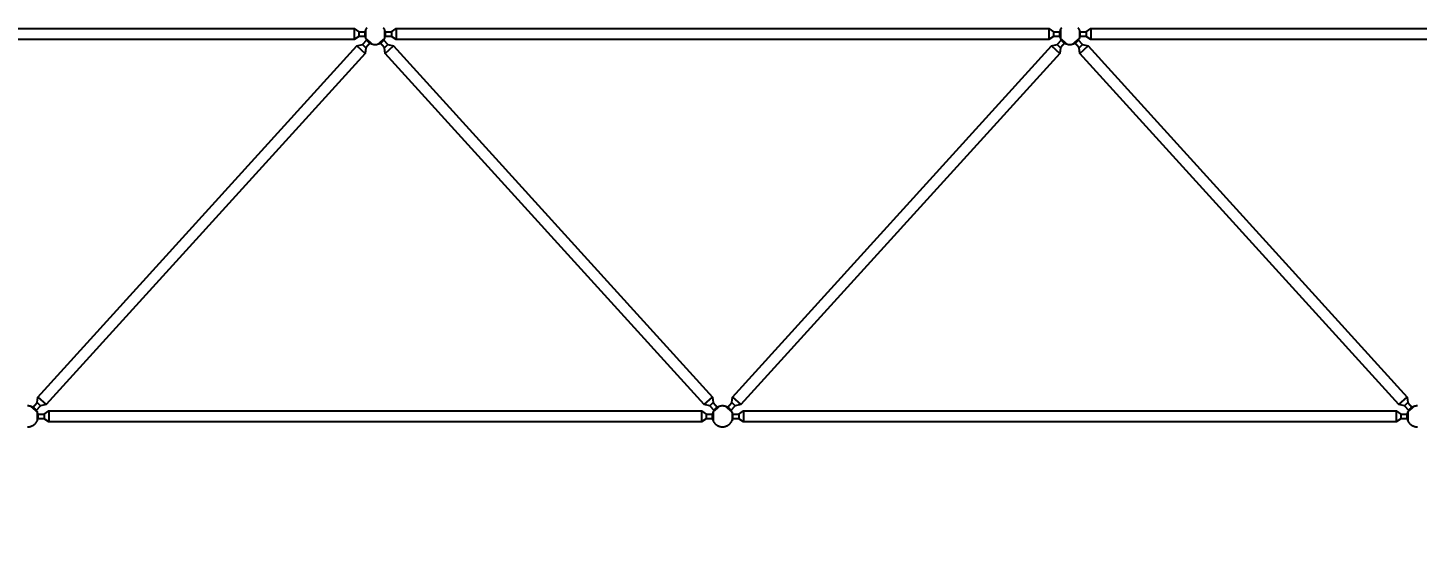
# Model space of a CAD drawing. Header units: centimetres. Extents: x 77182 to 116086, y 20619 to 33555.
# Drawn here: x 110565 to 111165, y 22503 to 22731 of the extents above; entities that cross this region are included whole.
import ezdxf

# ---------------------------------------------------------------- set-up
doc = ezdxf.new("R2010")
doc.units = ezdxf.units.CM
doc.header["$LTSCALE"] = 100
doc.layers.add('A-ANNO-DIMS', color=187, linetype='Continuous')
doc.layers.add('A-ELEV-02', color=253, linetype='Continuous')
doc.styles.add('Fields_100', font='act_simplex.shx', dxfattribs={"width": 0.8, "height": 20})
doc.dimstyles.new('FIELDS_100', dxfattribs={"dimscale": 0, "dimtxt": 20, "dimasz": 5, "dimexe": 5, "dimexo": 5, "dimgap": 5, "dimtad": 0, "dimdec": 0, "dimzin": 0, "dimdsep": 46, "dimtxsty": 'Fields_100', "dimblk": 'DOT', "dimcen": 0.09, "dimclrt": 50, "dimadec": 0, "dimazin": 0, "dimtfac": 1, "dimtdec": 0, "dimtix": 1, "dimtofl": 0, "dimtmove": 1, "dimatfit": 3, "dimfxl": 5, "dimfxlon": 1, "dimtolj": 1, "dimtzin": 0, "dimarcsym": 0})

# ---------------------------------------------------------------- blocks, each defined once
blk = doc.blocks.new('_Dot')
at = {"color": 0, "linetype": 'ByBlock', "lineweight": -2}
blk.add_line((-0.5, 0), (-1, 0), dxfattribs=at)
at = {"color": 0, "linetype": 'ByBlock', "const_width": 0.5}
blk.add_lwpolyline([(-0.25, 0, 1), (0.25, 0, 1)], format="xyb", close=True, dxfattribs=at)
blk = doc.blocks.new('*D21')
at = {"layer": 'A-ANNO-DIMS', "color": 0, "lineweight": -2, "transparency": 16777216}
for p, q in [((110264.7, 23343.48), (110264.7, 23353.48)), ((112064.7, 23343.48), (112064.7, 23353.48)), ((110269.7, 23348.48), (111133.03, 23348.48)), ((112059.7, 23348.48), (111196.36, 23348.48))]:
    blk.add_line(p, q, dxfattribs=at)
at = {"layer": 'DEFPOINTS', "color": 0, "transparency": 16777216}
for p in [(112064.7, 23348.48), (110264.7, 22503.48), (112064.7, 22503.48)]:
    blk.add_point(p, dxfattribs=at)
at = {"layer": 'A-ANNO-DIMS', "color": 0, "lineweight": -2, "transparency": 16777216, "xscale": 5, "yscale": 5, "zscale": 5, "rotation": 180}
blk.add_blockref('_Dot', (110264.7, 23348.48), dxfattribs=at)
at = {"layer": 'A-ANNO-DIMS', "color": 0, "lineweight": -2, "transparency": 16777216, "xscale": 5, "yscale": 5, "zscale": 5}
blk.add_blockref('_Dot', (112064.7, 23348.48), dxfattribs=at)
at = {"layer": 'A-ANNO-DIMS', "color": 50, "transparency": 16777216, "insert": (111164.7, 23348.48), "char_height": 20, "attachment_point": 5, "style": 'Fields_100'}
blk.add_mtext('\\A1;1800', dxfattribs=at)

msp = doc.modelspace()

# ---------------------------------------------------------------- linework, layer by layer
at = {"layer": 'A-ELEV-02'}
for points in [[(110418.8, 22729.39), (110421.8, 22729.39), (110423.8, 22730.8), (110705.6, 22730.8), (110707.6, 22729.39), (110710.6, 22729.39)], [(110705.6, 22730.8), (110705.6, 22725.97)], [(110707.6, 22729.39), (110707.6, 22727.39)], [(110711.1, 22731.09), (110711.01, 22730.97), (110710.93, 22730.84), (110710.85, 22730.71), (110710.77, 22730.58), (110710.7, 22730.45), (110710.63, 22730.31), (110710.56, 22730.17), (110710.51, 22730.02), (110710.45, 22729.88), (110710.43, 22729.8), (110710.4, 22729.73), (110710.38, 22729.65), (110710.36, 22729.57), (110710.34, 22729.5), (110710.32, 22729.42), (110710.3, 22729.34), (110710.28, 22729.26), (110710.27, 22729.19), (110710.26, 22729.11), (110710.24, 22729.03), (110710.23, 22728.95), (110710.22, 22728.87), (110710.22, 22728.79), (110710.21, 22728.71), (110710.2, 22728.63), (110710.2, 22728.55), (110710.2, 22728.47), (110710.2, 22728.39), (110710.2, 22728.31), (110710.2, 22728.23), (110710.2, 22728.15), (110710.21, 22728.07), (110710.21, 22727.99), (110710.22, 22727.92), (110710.23, 22727.84), (110710.24, 22727.76), (110710.25, 22727.68), (110710.28, 22727.53), (110710.31, 22727.37), (110710.35, 22727.22), (110710.39, 22727.07), (110710.44, 22726.93), (110710.49, 22726.79), (110710.55, 22726.65), (110710.61, 22726.51), (110710.67, 22726.37), (110710.74, 22726.24), (110710.81, 22726.11), (110710.89, 22725.98), (110710.98, 22725.86), (110711.07, 22725.73), (110711.16, 22725.61), (110711.26, 22725.49), (110711.36, 22725.37), (110711.47, 22725.25), (110711.52, 22725.2), (110711.58, 22725.14), (110711.64, 22725.09), (110711.69, 22725.04), (110711.75, 22724.98), (110711.81, 22724.93), (110711.88, 22724.88), (110711.94, 22724.83), (110712, 22724.78), (110712.07, 22724.74), (110712.13, 22724.69), (110712.2, 22724.65), (110712.26, 22724.6), (110712.33, 22724.56), (110712.4, 22724.52), (110712.47, 22724.48), (110712.54, 22724.44), (110712.61, 22724.4), (110712.68, 22724.36), (110712.75, 22724.33), (110712.82, 22724.3), (110712.9, 22724.26), (110712.97, 22724.23), (110713.04, 22724.2), (110713.12, 22724.17), (110713.19, 22724.15), (110713.27, 22724.12), (110713.34, 22724.1), (110713.49, 22724.05), (110713.64, 22724.01), (110713.79, 22723.98), (110713.95, 22723.95), (110714.1, 22723.93), (110714.25, 22723.91), (110714.4, 22723.9), (110714.55, 22723.89), (110714.7, 22723.89), (110714.85, 22723.89), (110715, 22723.9), (110715.15, 22723.91), (110715.3, 22723.93), (110715.45, 22723.95), (110715.6, 22723.98), (110715.75, 22724.01), (110715.9, 22724.05), (110716.05, 22724.1), (110716.13, 22724.12), (110716.2, 22724.15), (110716.28, 22724.17), (110716.35, 22724.2), (110716.43, 22724.23), (110716.5, 22724.26), (110716.57, 22724.3), (110716.64, 22724.33), (110716.71, 22724.36), (110716.79, 22724.4), (110716.86, 22724.44), (110716.93, 22724.48), (110716.99, 22724.52), (110717.06, 22724.56), (110717.13, 22724.6), (110717.2, 22724.65), (110717.26, 22724.69), (110717.33, 22724.74), (110717.39, 22724.78), (110717.46, 22724.83), (110717.52, 22724.88), (110717.58, 22724.93), (110717.64, 22724.98), (110717.7, 22725.04), (110717.76, 22725.09), (110717.82, 22725.14), (110717.87, 22725.2), (110717.93, 22725.25), (110718.04, 22725.37), (110718.14, 22725.49), (110718.24, 22725.61), (110718.33, 22725.73), (110718.42, 22725.86), (110718.5, 22725.98), (110718.58, 22726.11), (110718.65, 22726.24), (110718.72, 22726.37), (110718.79, 22726.51), (110718.85, 22726.65), (110718.9, 22726.79), (110718.95, 22726.93), (110719, 22727.07), (110719.04, 22727.22), (110719.08, 22727.37), (110719.11, 22727.53), (110719.14, 22727.68), (110719.15, 22727.76), (110719.16, 22727.84), (110719.17, 22727.92), (110719.18, 22727.99), (110719.19, 22728.07), (110719.19, 22728.15), (110719.19, 22728.23), (110719.2, 22728.31), (110719.2, 22728.39), (110719.2, 22728.47), (110719.19, 22728.55), (110719.19, 22728.63), (110719.19, 22728.71), (110719.18, 22728.79), (110719.17, 22728.87), (110719.16, 22728.95), (110719.15, 22729.03), (110719.14, 22729.11), (110719.13, 22729.19), (110719.11, 22729.26), (110719.09, 22729.34), (110719.08, 22729.42), (110719.06, 22729.5), (110719.04, 22729.57), (110719.02, 22729.65), (110718.99, 22729.73), (110718.97, 22729.8), (110718.94, 22729.88), (110718.89, 22730.02), (110718.83, 22730.17), (110718.77, 22730.31), (110718.7, 22730.45), (110718.63, 22730.58), (110718.55, 22730.71), (110718.47, 22730.84), (110718.38, 22730.97), (110718.3, 22731.09)], [(110710.6, 22730.24), (110710.6, 22726.53)], [(110718.8, 22729.39), (110721.8, 22729.39), (110723.8, 22730.8), (111005.6, 22730.8), (111007.6, 22729.39), (111010.6, 22729.39)], [(110718.8, 22730.24), (110718.8, 22726.53)], [(110721.8, 22729.39), (110721.8, 22727.39)], [(110723.8, 22730.8), (110723.8, 22725.97)], [(111005.6, 22730.8), (111005.6, 22725.97)], [(111007.6, 22729.39), (111007.6, 22727.39)], [(111011.1, 22731.09), (111011.01, 22730.97), (111010.93, 22730.84), (111010.85, 22730.71), (111010.77, 22730.58), (111010.7, 22730.45), (111010.63, 22730.31), (111010.56, 22730.17), (111010.51, 22730.02), (111010.45, 22729.88), (111010.43, 22729.8), (111010.4, 22729.73), (111010.38, 22729.65), (111010.36, 22729.57), (111010.34, 22729.5), (111010.32, 22729.42), (111010.3, 22729.34), (111010.28, 22729.26), (111010.27, 22729.19), (111010.26, 22729.11), (111010.24, 22729.03), (111010.23, 22728.95), (111010.22, 22728.87), (111010.22, 22728.79), (111010.21, 22728.71), (111010.2, 22728.63), (111010.2, 22728.55), (111010.2, 22728.47), (111010.2, 22728.39), (111010.2, 22728.31), (111010.2, 22728.23), (111010.2, 22728.15), (111010.21, 22728.07), (111010.21, 22727.99), (111010.22, 22727.92), (111010.23, 22727.84), (111010.24, 22727.76), (111010.25, 22727.68), (111010.28, 22727.53), (111010.31, 22727.37), (111010.35, 22727.22), (111010.39, 22727.07), (111010.44, 22726.93), (111010.49, 22726.79), (111010.55, 22726.65), (111010.61, 22726.51), (111010.67, 22726.37), (111010.74, 22726.24), (111010.81, 22726.11), (111010.89, 22725.98), (111010.98, 22725.86), (111011.07, 22725.73), (111011.16, 22725.61), (111011.26, 22725.49), (111011.36, 22725.37), (111011.47, 22725.25), (111011.52, 22725.2), (111011.58, 22725.14), (111011.64, 22725.09), (111011.69, 22725.04), (111011.75, 22724.98), (111011.81, 22724.93), (111011.88, 22724.88), (111011.94, 22724.83), (111012, 22724.78), (111012.07, 22724.74), (111012.13, 22724.69), (111012.2, 22724.65), (111012.26, 22724.6), (111012.33, 22724.56), (111012.4, 22724.52), (111012.47, 22724.48), (111012.54, 22724.44), (111012.61, 22724.4), (111012.68, 22724.36), (111012.75, 22724.33), (111012.82, 22724.3), (111012.9, 22724.26), (111012.97, 22724.23), (111013.04, 22724.2), (111013.12, 22724.17), (111013.19, 22724.15), (111013.27, 22724.12), (111013.34, 22724.1), (111013.49, 22724.05), (111013.64, 22724.01), (111013.79, 22723.98), (111013.95, 22723.95), (111014.1, 22723.93), (111014.25, 22723.91), (111014.4, 22723.9), (111014.55, 22723.89), (111014.7, 22723.89), (111014.85, 22723.89), (111015, 22723.9), (111015.15, 22723.91), (111015.3, 22723.93), (111015.45, 22723.95), (111015.6, 22723.98), (111015.75, 22724.01), (111015.9, 22724.05), (111016.05, 22724.1), (111016.13, 22724.12), (111016.2, 22724.15), (111016.28, 22724.17), (111016.35, 22724.2), (111016.43, 22724.23), (111016.5, 22724.26), (111016.57, 22724.3), (111016.64, 22724.33), (111016.71, 22724.36), (111016.79, 22724.4), (111016.86, 22724.44), (111016.93, 22724.48), (111016.99, 22724.52), (111017.06, 22724.56), (111017.13, 22724.6), (111017.2, 22724.65), (111017.26, 22724.69), (111017.33, 22724.74), (111017.39, 22724.78), (111017.46, 22724.83), (111017.52, 22724.88), (111017.58, 22724.93), (111017.64, 22724.98), (111017.7, 22725.04), (111017.76, 22725.09), (111017.82, 22725.14), (111017.87, 22725.2), (111017.93, 22725.25), (111018.04, 22725.37), (111018.14, 22725.49), (111018.24, 22725.61), (111018.33, 22725.73), (111018.42, 22725.86), (111018.5, 22725.98), (111018.58, 22726.11), (111018.65, 22726.24), (111018.72, 22726.37), (111018.79, 22726.51), (111018.85, 22726.65), (111018.9, 22726.79), (111018.95, 22726.93), (111019, 22727.07), (111019.04, 22727.22), (111019.08, 22727.37), (111019.11, 22727.53), (111019.14, 22727.68), (111019.15, 22727.76), (111019.16, 22727.84), (111019.17, 22727.92), (111019.18, 22727.99), (111019.19, 22728.07), (111019.19, 22728.15), (111019.19, 22728.23), (111019.2, 22728.31), (111019.2, 22728.39), (111019.2, 22728.47), (111019.19, 22728.55), (111019.19, 22728.63), (111019.19, 22728.71), (111019.18, 22728.79), (111019.17, 22728.87), (111019.16, 22728.95), (111019.15, 22729.03), (111019.14, 22729.11), (111019.13, 22729.19), (111019.11, 22729.26), (111019.09, 22729.34), (111019.08, 22729.42), (111019.06, 22729.5), (111019.04, 22729.57), (111019.02, 22729.65), (111018.99, 22729.73), (111018.97, 22729.8), (111018.94, 22729.88), (111018.89, 22730.02), (111018.83, 22730.17), (111018.77, 22730.31), (111018.7, 22730.45), (111018.63, 22730.58), (111018.55, 22730.71), (111018.47, 22730.84), (111018.38, 22730.97), (111018.3, 22731.09)], [(111010.6, 22730.24), (111010.6, 22726.53)], [(111018.8, 22729.39), (111021.8, 22729.39), (111023.8, 22730.8), (111305.6, 22730.8), (111307.6, 22729.39), (111310.6, 22729.39)], [(111018.8, 22730.24), (111018.8, 22726.53)], [(111021.8, 22729.39), (111021.8, 22727.39)], [(111023.8, 22730.8), (111023.8, 22725.97)], [(110710.6, 22727.39), (110707.6, 22727.39), (110705.6, 22725.97), (110423.8, 22725.97), (110421.8, 22727.39), (110418.8, 22727.39)], [(110706.79, 22723.28), (110710.36, 22720.03)], [(110709.18, 22723.81), (110710.66, 22722.46)], [(110710.57, 22726.6), (110713.31, 22724.11)], [(110716.08, 22724.11), (110718.83, 22726.6)], [(110718.73, 22722.46), (110720.21, 22723.81)], [(111010.6, 22727.39), (111007.6, 22727.39), (111005.6, 22725.97), (110723.8, 22725.97), (110721.8, 22727.39), (110718.8, 22727.39)], [(110719.03, 22720.03), (110722.61, 22723.28)], [(111006.79, 22723.28), (111010.36, 22720.03)], [(111009.18, 22723.81), (111010.66, 22722.46)], [(111010.57, 22726.6), (111013.31, 22724.11)], [(111016.08, 22724.11), (111018.83, 22726.6)], [(111018.73, 22722.46), (111020.21, 22723.81)], [(111310.6, 22727.39), (111307.6, 22727.39), (111305.6, 22725.97), (111023.8, 22725.97), (111021.8, 22727.39), (111018.8, 22727.39)], [(111019.03, 22720.03), (111022.61, 22723.28)], [(110564.6, 22558.89), (110564.7, 22558.89), (110564.8, 22558.89), (110564.9, 22558.89), (110565, 22558.9), (110565.1, 22558.9), (110565.2, 22558.92), (110565.31, 22558.93), (110565.41, 22558.94), (110565.52, 22558.96), (110565.62, 22558.98), (110565.73, 22559.01), (110565.83, 22559.03), (110565.94, 22559.06), (110566.04, 22559.09), (110566.15, 22559.13), (110566.25, 22559.16), (110566.35, 22559.2), (110566.46, 22559.25), (110566.56, 22559.29), (110566.66, 22559.34), (110566.76, 22559.39), (110566.86, 22559.44), (110566.96, 22559.5), (110567.06, 22559.56), (110567.16, 22559.62), (110567.26, 22559.68), (110567.35, 22559.75), (110567.44, 22559.82), (110567.53, 22559.89), (110567.62, 22559.97), (110567.71, 22560.04), (110567.8, 22560.12), (110567.88, 22560.2), (110567.96, 22560.29), (110568.04, 22560.37), (110568.12, 22560.46), (110568.19, 22560.55), (110568.26, 22560.64), (110568.33, 22560.73), (110568.4, 22560.83), (110568.46, 22560.92), (110568.53, 22561.02), (110568.58, 22561.12), (110568.64, 22561.22), (110568.69, 22561.32), (110568.75, 22561.42), (110568.79, 22561.52), (110568.84, 22561.63), (110568.88, 22561.73), (110568.92, 22561.83), (110568.96, 22561.94), (110568.99, 22562.04), (110569.02, 22562.15), (110569.05, 22562.25), (110569.08, 22562.36), (110569.1, 22562.46), (110569.12, 22562.57), (110569.14, 22562.67), (110569.16, 22562.78), (110569.17, 22562.88), (110569.18, 22562.98), (110569.19, 22563.08), (110569.19, 22563.19), (110569.2, 22563.29), (110569.2, 22563.39), (110569.2, 22563.49), (110569.19, 22563.59), (110569.19, 22563.69), (110569.18, 22563.79), (110569.17, 22563.89), (110569.16, 22564), (110569.14, 22564.1), (110569.12, 22564.21), (110569.1, 22564.31), (110569.08, 22564.41), (110569.05, 22564.52), (110569.02, 22564.62), (110568.99, 22564.73), (110568.96, 22564.83), (110568.92, 22564.94), (110568.88, 22565.04), (110568.84, 22565.15), (110568.79, 22565.25), (110568.75, 22565.35), (110568.69, 22565.45), (110568.64, 22565.55), (110568.58, 22565.65), (110568.53, 22565.75), (110568.46, 22565.85), (110568.4, 22565.94), (110568.33, 22566.04), (110568.26, 22566.13), (110568.19, 22566.22), (110568.12, 22566.31), (110568.04, 22566.4), (110567.96, 22566.49), (110567.88, 22566.57), (110567.8, 22566.65), (110567.71, 22566.73), (110567.62, 22566.81), (110567.53, 22566.88), (110567.44, 22566.95), (110567.35, 22567.02), (110567.26, 22567.09), (110567.16, 22567.15), (110567.06, 22567.21), (110566.96, 22567.27), (110566.86, 22567.33), (110566.76, 22567.38), (110566.66, 22567.43), (110566.56, 22567.48), (110566.46, 22567.53), (110566.35, 22567.57), (110566.25, 22567.61), (110566.15, 22567.65), (110566.04, 22567.68), (110565.94, 22567.71), (110565.83, 22567.74), (110565.73, 22567.77), (110565.62, 22567.79), (110565.52, 22567.81), (110565.41, 22567.83), (110565.31, 22567.84), (110565.2, 22567.86), (110565.1, 22567.87), (110565, 22567.88), (110564.9, 22567.88), (110564.8, 22567.89), (110564.7, 22567.89), (110564.6, 22567.89)], [(110566.08, 22567.67), (110568.83, 22565.17)], [(110568.73, 22569.31), (110570.21, 22567.97)], [(110569.03, 22571.74), (110572.61, 22568.5)], [(110856.79, 22568.5), (110860.36, 22571.74)], [(110859.18, 22567.97), (110860.66, 22569.31)], [(110860.57, 22565.17), (110863.31, 22567.67)], [(110866.08, 22567.67), (110868.83, 22565.17)], [(110868.73, 22569.31), (110870.21, 22567.97)], [(110869.03, 22571.74), (110872.61, 22568.5)], [(111156.79, 22568.5), (111160.36, 22571.74)], [(111159.18, 22567.97), (111160.66, 22569.31)], [(111164.8, 22567.89), (111164.7, 22567.89), (111164.6, 22567.89), (111164.5, 22567.88), (111164.4, 22567.88), (111164.29, 22567.87), (111164.19, 22567.86), (111164.09, 22567.84), (111163.98, 22567.83), (111163.88, 22567.81), (111163.77, 22567.79), (111163.67, 22567.77), (111163.56, 22567.74), (111163.46, 22567.71), (111163.35, 22567.68), (111163.25, 22567.65), (111163.15, 22567.61), (111163.04, 22567.57), (111162.94, 22567.53), (111162.83, 22567.48), (111162.73, 22567.43), (111162.63, 22567.38), (111162.53, 22567.33), (111162.43, 22567.27), (111162.33, 22567.21), (111162.24, 22567.15), (111162.14, 22567.09), (111162.04, 22567.02), (111161.95, 22566.95), (111161.86, 22566.88), (111161.77, 22566.81), (111161.68, 22566.73), (111161.6, 22566.65), (111161.52, 22566.57), (111161.43, 22566.49), (111161.36, 22566.4), (111161.28, 22566.31), (111161.2, 22566.22), (111161.13, 22566.13), (111161.06, 22566.04), (111161, 22565.94), (111160.93, 22565.85), (111160.87, 22565.75), (111160.81, 22565.65), (111160.75, 22565.55), (111160.7, 22565.45), (111160.65, 22565.35), (111160.6, 22565.25), (111160.56, 22565.15), (111160.51, 22565.04), (111160.47, 22564.94), (111160.44, 22564.83), (111160.4, 22564.73), (111160.37, 22564.62), (111160.34, 22564.52), (111160.32, 22564.41), (111160.29, 22564.31), (111160.27, 22564.21), (111160.25, 22564.1), (111160.24, 22564), (111160.23, 22563.89), (111160.22, 22563.79), (111160.21, 22563.69), (111160.2, 22563.59), (111160.2, 22563.49), (111160.2, 22563.39), (111160.2, 22563.29), (111160.2, 22563.19), (111160.21, 22563.08), (111160.22, 22562.98), (111160.23, 22562.88), (111160.24, 22562.78), (111160.25, 22562.67), (111160.27, 22562.57), (111160.29, 22562.46), (111160.32, 22562.36), (111160.34, 22562.25), (111160.37, 22562.15), (111160.4, 22562.04), (111160.44, 22561.94), (111160.47, 22561.83), (111160.51, 22561.73), (111160.56, 22561.63), (111160.6, 22561.52), (111160.65, 22561.42), (111160.7, 22561.32), (111160.75, 22561.22), (111160.81, 22561.12), (111160.87, 22561.02), (111160.93, 22560.92), (111161, 22560.83), (111161.06, 22560.73), (111161.13, 22560.64), (111161.2, 22560.55), (111161.28, 22560.46), (111161.36, 22560.37), (111161.43, 22560.29), (111161.52, 22560.2), (111161.6, 22560.12), (111161.68, 22560.04), (111161.77, 22559.97), (111161.86, 22559.89), (111161.95, 22559.82), (111162.04, 22559.75), (111162.14, 22559.68), (111162.24, 22559.62), (111162.33, 22559.56), (111162.43, 22559.5), (111162.53, 22559.44), (111162.63, 22559.39), (111162.73, 22559.34), (111162.83, 22559.29), (111162.94, 22559.25), (111163.04, 22559.2), (111163.15, 22559.16), (111163.25, 22559.13), (111163.35, 22559.09), (111163.46, 22559.06), (111163.56, 22559.03), (111163.67, 22559.01), (111163.77, 22558.98), (111163.88, 22558.96), (111163.98, 22558.94), (111164.09, 22558.93), (111164.19, 22558.92), (111164.29, 22558.9), (111164.4, 22558.9), (111164.5, 22558.89), (111164.6, 22558.89), (111164.7, 22558.89), (111164.8, 22558.89)], [(111160.57, 22565.17), (111163.31, 22567.67)], [(110568.8, 22564.39), (110571.8, 22564.39), (110573.8, 22565.8), (110855.6, 22565.8), (110857.6, 22564.39), (110860.6, 22564.39)], [(110568.8, 22565.24), (110568.8, 22561.53)], [(110860.6, 22562.39), (110857.6, 22562.39), (110855.6, 22560.97), (110573.8, 22560.97), (110571.8, 22562.39), (110568.8, 22562.39)], [(110571.8, 22564.39), (110571.8, 22562.39)], [(110573.8, 22565.8), (110573.8, 22560.97)], [(110855.6, 22565.8), (110855.6, 22560.97)], [(110857.6, 22564.39), (110857.6, 22562.39)], [(110860.6, 22565.24), (110860.6, 22561.53)], [(110868.8, 22564.39), (110871.8, 22564.39), (110873.8, 22565.8), (111155.6, 22565.8), (111157.6, 22564.39), (111160.6, 22564.39)], [(110868.8, 22565.24), (110868.8, 22561.53)], [(111160.6, 22562.39), (111157.6, 22562.39), (111155.6, 22560.97), (110873.8, 22560.97), (110871.8, 22562.39), (110868.8, 22562.39)], [(110871.8, 22564.39), (110871.8, 22562.39)], [(110873.8, 22565.8), (110873.8, 22560.97)], [(111155.6, 22565.8), (111155.6, 22560.97)], [(111157.6, 22564.39), (111157.6, 22562.39)], [(111160.6, 22565.24), (111160.6, 22561.53)]]:
    msp.add_lwpolyline(points, dxfattribs=at)
for points in [[(110566.72, 22567.09), (110568.73, 22569.31), (110569.03, 22571.74), (110706.79, 22723.28), (110709.18, 22723.81), (110711.2, 22726.03), (110712.68, 22724.68), (110710.66, 22722.46), (110710.36, 22720.03), (110572.61, 22568.5), (110570.21, 22567.97), (110568.2, 22565.75)], [(110861.2, 22565.75), (110859.18, 22567.97), (110856.79, 22568.5), (110719.03, 22720.03), (110718.73, 22722.46), (110716.72, 22724.68), (110718.2, 22726.03), (110720.21, 22723.81), (110722.61, 22723.28), (110860.36, 22571.74), (110860.66, 22569.31), (110862.68, 22567.09)], [(110866.72, 22567.09), (110868.73, 22569.31), (110869.03, 22571.74), (111006.79, 22723.28), (111009.18, 22723.81), (111011.2, 22726.03), (111012.68, 22724.68), (111010.66, 22722.46), (111010.36, 22720.03), (110872.61, 22568.5), (110870.21, 22567.97), (110868.2, 22565.75)], [(111161.2, 22565.75), (111159.18, 22567.97), (111156.79, 22568.5), (111019.03, 22720.03), (111018.73, 22722.46), (111016.72, 22724.68), (111018.2, 22726.03), (111020.21, 22723.81), (111022.61, 22723.28), (111160.36, 22571.74), (111160.66, 22569.31), (111162.68, 22567.09)], [(110869.2, 22563.39), (110869.2, 22563.49), (110869.19, 22563.59), (110869.19, 22563.69), (110869.18, 22563.79), (110869.17, 22563.89), (110869.16, 22564), (110869.14, 22564.1), (110869.12, 22564.21), (110869.1, 22564.31), (110869.08, 22564.41), (110869.05, 22564.52), (110869.02, 22564.62), (110868.99, 22564.73), (110868.96, 22564.83), (110868.92, 22564.94), (110868.88, 22565.04), (110868.84, 22565.15), (110868.79, 22565.25), (110868.75, 22565.35), (110868.69, 22565.45), (110868.64, 22565.55), (110868.58, 22565.65), (110868.53, 22565.75), (110868.46, 22565.85), (110868.4, 22565.94), (110868.33, 22566.04), (110868.26, 22566.13), (110868.19, 22566.22), (110868.12, 22566.31), (110868.04, 22566.4), (110867.96, 22566.49), (110867.88, 22566.57), (110867.8, 22566.65), (110867.71, 22566.73), (110867.62, 22566.81), (110867.53, 22566.88), (110867.44, 22566.95), (110867.35, 22567.02), (110867.26, 22567.09), (110867.16, 22567.15), (110867.06, 22567.21), (110866.96, 22567.27), (110866.86, 22567.33), (110866.76, 22567.38), (110866.66, 22567.43), (110866.56, 22567.48), (110866.46, 22567.53), (110866.35, 22567.57), (110866.25, 22567.61), (110866.15, 22567.65), (110866.04, 22567.68), (110865.94, 22567.71), (110865.83, 22567.74), (110865.73, 22567.77), (110865.62, 22567.79), (110865.52, 22567.81), (110865.41, 22567.83), (110865.31, 22567.84), (110865.2, 22567.86), (110865.1, 22567.87), (110865, 22567.88), (110864.9, 22567.88), (110864.8, 22567.89), (110864.7, 22567.89), (110864.6, 22567.89), (110864.5, 22567.88), (110864.4, 22567.88), (110864.29, 22567.87), (110864.19, 22567.86), (110864.09, 22567.84), (110863.98, 22567.83), (110863.88, 22567.81), (110863.77, 22567.79), (110863.67, 22567.77), (110863.56, 22567.74), (110863.46, 22567.71), (110863.35, 22567.68), (110863.25, 22567.65), (110863.15, 22567.61), (110863.04, 22567.57), (110862.94, 22567.53), (110862.83, 22567.48), (110862.73, 22567.43), (110862.63, 22567.38), (110862.53, 22567.33), (110862.43, 22567.27), (110862.33, 22567.21), (110862.24, 22567.15), (110862.14, 22567.09), (110862.04, 22567.02), (110861.95, 22566.95), (110861.86, 22566.88), (110861.77, 22566.81), (110861.68, 22566.73), (110861.6, 22566.65), (110861.52, 22566.57), (110861.43, 22566.49), (110861.36, 22566.4), (110861.28, 22566.31), (110861.2, 22566.22), (110861.13, 22566.13), (110861.06, 22566.04), (110861, 22565.94), (110860.93, 22565.85), (110860.87, 22565.75), (110860.81, 22565.65), (110860.75, 22565.55), (110860.7, 22565.45), (110860.65, 22565.35), (110860.6, 22565.25), (110860.56, 22565.15), (110860.51, 22565.04), (110860.47, 22564.94), (110860.44, 22564.83), (110860.4, 22564.73), (110860.37, 22564.62), (110860.34, 22564.52), (110860.32, 22564.41), (110860.29, 22564.31), (110860.27, 22564.21), (110860.25, 22564.1), (110860.24, 22564), (110860.23, 22563.89), (110860.22, 22563.79), (110860.21, 22563.69), (110860.2, 22563.59), (110860.2, 22563.49), (110860.2, 22563.39), (110860.2, 22563.29), (110860.2, 22563.19), (110860.21, 22563.08), (110860.22, 22562.98), (110860.23, 22562.88), (110860.24, 22562.78), (110860.25, 22562.67), (110860.27, 22562.57), (110860.29, 22562.46), (110860.32, 22562.36), (110860.34, 22562.25), (110860.37, 22562.15), (110860.4, 22562.04), (110860.44, 22561.94), (110860.47, 22561.83), (110860.51, 22561.73), (110860.56, 22561.63), (110860.6, 22561.52), (110860.65, 22561.42), (110860.7, 22561.32), (110860.75, 22561.22), (110860.81, 22561.12), (110860.87, 22561.02), (110860.93, 22560.92), (110861, 22560.83), (110861.06, 22560.73), (110861.13, 22560.64), (110861.2, 22560.55), (110861.28, 22560.46), (110861.36, 22560.37), (110861.43, 22560.29), (110861.52, 22560.2), (110861.6, 22560.12), (110861.68, 22560.04), (110861.77, 22559.97), (110861.86, 22559.89), (110861.95, 22559.82), (110862.04, 22559.75), (110862.14, 22559.68), (110862.24, 22559.62), (110862.33, 22559.56), (110862.43, 22559.5), (110862.53, 22559.44), (110862.63, 22559.39), (110862.73, 22559.34), (110862.83, 22559.29), (110862.94, 22559.25), (110863.04, 22559.2), (110863.15, 22559.16), (110863.25, 22559.13), (110863.35, 22559.09), (110863.46, 22559.06), (110863.56, 22559.03), (110863.67, 22559.01), (110863.77, 22558.98), (110863.88, 22558.96), (110863.98, 22558.94), (110864.09, 22558.93), (110864.19, 22558.92), (110864.29, 22558.9), (110864.4, 22558.9), (110864.5, 22558.89), (110864.6, 22558.89), (110864.7, 22558.89), (110864.8, 22558.89), (110864.9, 22558.89), (110865, 22558.9), (110865.1, 22558.9), (110865.2, 22558.92), (110865.31, 22558.93), (110865.41, 22558.94), (110865.52, 22558.96), (110865.62, 22558.98), (110865.73, 22559.01), (110865.83, 22559.03), (110865.94, 22559.06), (110866.04, 22559.09), (110866.15, 22559.13), (110866.25, 22559.16), (110866.35, 22559.2), (110866.46, 22559.25), (110866.56, 22559.29), (110866.66, 22559.34), (110866.76, 22559.39), (110866.86, 22559.44), (110866.96, 22559.5), (110867.06, 22559.56), (110867.16, 22559.62), (110867.26, 22559.68), (110867.35, 22559.75), (110867.44, 22559.82), (110867.53, 22559.89), (110867.62, 22559.97), (110867.71, 22560.04), (110867.8, 22560.12), (110867.88, 22560.2), (110867.96, 22560.29), (110868.04, 22560.37), (110868.12, 22560.46), (110868.19, 22560.55), (110868.26, 22560.64), (110868.33, 22560.73), (110868.4, 22560.83), (110868.46, 22560.92), (110868.53, 22561.02), (110868.58, 22561.12), (110868.64, 22561.22), (110868.69, 22561.32), (110868.75, 22561.42), (110868.79, 22561.52), (110868.84, 22561.63), (110868.88, 22561.73), (110868.92, 22561.83), (110868.96, 22561.94), (110868.99, 22562.04), (110869.02, 22562.15), (110869.05, 22562.25), (110869.08, 22562.36), (110869.1, 22562.46), (110869.12, 22562.57), (110869.14, 22562.67), (110869.16, 22562.78), (110869.17, 22562.88), (110869.18, 22562.98), (110869.19, 22563.08), (110869.19, 22563.19), (110869.2, 22563.29)]]:
    msp.add_lwpolyline(points, close=True, dxfattribs=at)

# ---------------------------------------------------------------- dimensions: what is measured, and where the dimension line sits
at = {"layer": 'A-ANNO-DIMS'}
dim = msp.add_linear_dim(base=(112064.7, 23348.48), p1=(110264.7, 22503.48), p2=(112064.7, 22503.48), dimstyle='FIELDS_100', override={"dimscale": 1}, dxfattribs=at)
dim.commit()
dim.dimension.update_dxf_attribs({"geometry": '*D21', "text_midpoint": (111164.7, 23348.48)})

doc.saveas('drawing.dxf')
